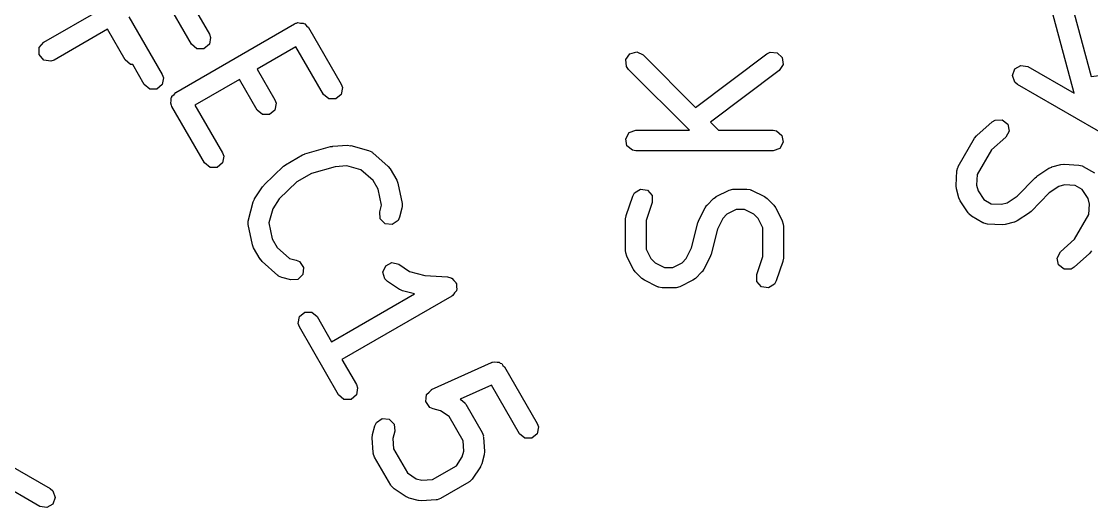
# Model space of a CAD drawing. Extents: x 2.56 to 3.74, y -2.92 to -1.81.
# Drawn here: x 2.8829 to 3.19, y -2.2698 to -2.1302 of the extents above; entities that cross this region are included whole.
import ezdxf

# ---------------------------------------------------------------- set-up
doc = ezdxf.new("R2010")
doc.units = 0
doc.header["$MEASUREMENT"] = 0
doc.layers.add('BLACK', color=7, linetype='CONTINUOUS')

msp = doc.modelspace()

# ---------------------------------------------------------------- linework, layer by layer
at = {"layer": 'BLACK', "linetype": 'CONTINUOUS'}
for p, q in [((2.92747, -2.11759), (2.93684, -2.13383)), ((2.93173, -2.13678), (2.92383, -2.1231)), ((2.88934, -2.1362), (2.9057, -2.12675)), ((3.18503, -2.15086), (3.17864, -2.12702)), ((3.18435, -2.12549), (3.18986, -2.14606)), ((2.91376, -2.12891), (2.92329, -2.14542)), ((2.92719, -2.15058), (2.96129, -2.1309)), ((2.96129, -2.1309), (2.96165, -2.13076)), ((2.96165, -2.13076), (2.96175, -2.13068)), ((2.96175, -2.13068), (2.96189, -2.13068)), ((2.96189, -2.13068), (2.96225, -2.13054)), ((2.96225, -2.13054), (2.96301, -2.13068)), ((2.96301, -2.13068), (2.96377, -2.13068)), ((2.96377, -2.13068), (2.96398, -2.13085)), ((2.96398, -2.13085), (2.96424, -2.1309)), ((2.96424, -2.1309), (2.96473, -2.13148)), ((2.90759, -2.13248), (2.89229, -2.14131)), ((2.91268, -2.14128), (2.90759, -2.13248)), ((2.93684, -2.13383), (2.93719, -2.13479)), ((2.96473, -2.13148), (2.96532, -2.13198)), ((2.96532, -2.13198), (2.9747, -2.14821)), ((2.88804, -2.13774), (2.88934, -2.1362)), ((2.93327, -2.13808), (2.93173, -2.13678)), ((2.93684, -2.13678), (2.93529, -2.13808)), ((2.93719, -2.13479), (2.93684, -2.13678)), ((2.88804, -2.13976), (2.88804, -2.13774)), ((2.88934, -2.14131), (2.88804, -2.13976)), ((2.93529, -2.13808), (2.93327, -2.13808)), ((2.96168, -2.13749), (2.95056, -2.14391)), ((2.96958, -2.15116), (2.96168, -2.13749)), ((3.05639, -2.14116), (3.05755, -2.1395)), ((3.05755, -2.1395), (3.0595, -2.13898)), ((3.0595, -2.13898), (3.06133, -2.13983)), ((3.06133, -2.13983), (3.07639, -2.15489)), ((3.07639, -2.15489), (3.09684, -2.13956)), ((3.09684, -2.13956), (3.09776, -2.13909)), ((3.09776, -2.13909), (3.09977, -2.1392)), ((3.09977, -2.1392), (3.10125, -2.14059)), ((2.89133, -2.14166), (2.88934, -2.14131)), ((2.89229, -2.14131), (2.89133, -2.14166)), ((2.91423, -2.14258), (2.91268, -2.14128)), ((2.91484, -2.14258), (2.91423, -2.14258)), ((2.91818, -2.14837), (2.91484, -2.14258)), ((3.05657, -2.14317), (3.05639, -2.14116)), ((3.05716, -2.14401), (3.05657, -2.14317)), ((3.10149, -2.14259), (3.10039, -2.14428)), ((3.10125, -2.14059), (3.10149, -2.14259)), ((3.16798, -2.14384), (3.16973, -2.14283)), ((3.16973, -2.14283), (3.17172, -2.14318)), ((3.17172, -2.14318), (3.18503, -2.15086)), ((3.18986, -2.14606), (3.21524, -2.14301)), ((2.92329, -2.14542), (2.92364, -2.14638)), ((2.92364, -2.14638), (2.92329, -2.14837)), ((2.95056, -2.14391), (2.95565, -2.15272)), ((3.07461, -2.16146), (3.05716, -2.14401)), ((3.10039, -2.14428), (3.08061, -2.15911)), ((3.16729, -2.14573), (3.16798, -2.14384)), ((3.16798, -2.14763), (3.16729, -2.14573)), ((2.91972, -2.14967), (2.91818, -2.14837)), ((2.92174, -2.14967), (2.91972, -2.14967)), ((2.92329, -2.14837), (2.92174, -2.14967)), ((2.94545, -2.14686), (2.9327, -2.15422)), ((2.95053, -2.15567), (2.94545, -2.14686)), ((2.9747, -2.14821), (2.97505, -2.14918)), ((2.97505, -2.14918), (2.9747, -2.15116)), ((3.16877, -2.14829), (3.16798, -2.14763)), ((3.20286, -2.16798), (3.16877, -2.14829)), ((2.92589, -2.15213), (2.92607, -2.15192)), ((2.92589, -2.15289), (2.92589, -2.15213)), ((2.92607, -2.15192), (2.92611, -2.15166)), ((2.92611, -2.15166), (2.9267, -2.15117)), ((2.9267, -2.15117), (2.92719, -2.15058)), ((2.95565, -2.15272), (2.956, -2.15368)), ((2.97113, -2.15246), (2.96958, -2.15116)), ((2.97315, -2.15246), (2.97113, -2.15246)), ((2.9747, -2.15116), (2.97315, -2.15246)), ((2.92576, -2.15365), (2.92589, -2.15289)), ((2.92589, -2.15402), (2.92576, -2.15365)), ((2.92589, -2.15415), (2.92589, -2.15402)), ((2.92598, -2.15425), (2.92589, -2.15415)), ((2.92611, -2.15461), (2.92598, -2.15425)), ((2.93549, -2.17085), (2.92611, -2.15461)), ((2.9327, -2.15422), (2.9406, -2.1679)), ((2.95208, -2.15697), (2.95053, -2.15567)), ((2.95565, -2.15567), (2.9541, -2.15697)), ((2.956, -2.15368), (2.95565, -2.15567)), ((2.9541, -2.15697), (2.95208, -2.15697)), ((3.16147, -2.15908), (3.16235, -2.15854)), ((3.16235, -2.15854), (3.16437, -2.15848)), ((3.16437, -2.15848), (3.16595, -2.15974)), ((3.05735, -2.16215), (3.05924, -2.16146)), ((3.05924, -2.16146), (3.07461, -2.16146)), ((3.08061, -2.15911), (3.08297, -2.16146)), ((3.08297, -2.16146), (3.09861, -2.16146)), ((3.09861, -2.16146), (3.09962, -2.16164)), ((3.09962, -2.16164), (3.10117, -2.16294)), ((3.15704, -2.16301), (3.16147, -2.15908)), ((3.16635, -2.16172), (3.16539, -2.16349)), ((3.16595, -2.15974), (3.16635, -2.16172)), ((3.05634, -2.1639), (3.05735, -2.16215)), ((3.05669, -2.16589), (3.05634, -2.1639)), ((3.10152, -2.16493), (3.10051, -2.16668)), ((3.10117, -2.16294), (3.10152, -2.16493)), ((3.15175, -2.17186), (3.15644, -2.16374)), ((3.15644, -2.16374), (3.15701, -2.16307)), ((3.15701, -2.16307), (3.15704, -2.16301)), ((3.16539, -2.16349), (3.16131, -2.16711)), ((2.9406, -2.1679), (2.94095, -2.16886)), ((2.96421, -2.16827), (2.97164, -2.16615)), ((2.97164, -2.16615), (2.97215, -2.1661)), ((2.97215, -2.1661), (2.97228, -2.16604)), ((2.97228, -2.16604), (2.97646, -2.16579)), ((2.97646, -2.16579), (2.97734, -2.16589)), ((2.97734, -2.16589), (2.97741, -2.16588)), ((2.97741, -2.16588), (2.98253, -2.16726)), ((2.98253, -2.16726), (2.98346, -2.16769)), ((2.98346, -2.16769), (2.98356, -2.16783)), ((2.98356, -2.16783), (2.98372, -2.1679)), ((2.98372, -2.1679), (2.98816, -2.17183)), ((3.05823, -2.16719), (3.05669, -2.16589)), ((3.05924, -2.16737), (3.05823, -2.16719)), ((3.09861, -2.16737), (3.05924, -2.16737)), ((3.10051, -2.16668), (3.09861, -2.16737)), ((3.16131, -2.16711), (3.15722, -2.17421)), ((2.93703, -2.17215), (2.93549, -2.17085)), ((2.9406, -2.17085), (2.93905, -2.17215)), ((2.94095, -2.16886), (2.9406, -2.17085)), ((2.95868, -2.17137), (2.96355, -2.16856)), ((2.96355, -2.16856), (2.9641, -2.16836)), ((2.9641, -2.16836), (2.96421, -2.16827)), ((3.18121, -2.1713), (3.18209, -2.17123)), ((3.18209, -2.17123), (3.18215, -2.17121)), ((3.18215, -2.17121), (3.18634, -2.17146)), ((2.93905, -2.17215), (2.93703, -2.17215)), ((2.95254, -2.17718), (2.9581, -2.1718)), ((2.9581, -2.1718), (2.95859, -2.17147)), ((2.95859, -2.17147), (2.95868, -2.17137)), ((2.96619, -2.17385), (2.96195, -2.1763)), ((2.97296, -2.17192), (2.96619, -2.17385)), ((2.97634, -2.17171), (2.97296, -2.17192)), ((2.98033, -2.17278), (2.97634, -2.17171)), ((2.98388, -2.17593), (2.98033, -2.17278)), ((2.98816, -2.17183), (2.98871, -2.17252)), ((2.98871, -2.17252), (2.98876, -2.17257)), ((2.98876, -2.17257), (2.99063, -2.17581)), ((3.15111, -2.17734), (3.15136, -2.17316)), ((3.15136, -2.17316), (3.1516, -2.17216)), ((3.1516, -2.17216), (3.15172, -2.17203)), ((3.15172, -2.17203), (3.15175, -2.17186)), ((3.15722, -2.17421), (3.15703, -2.17722)), ((3.17429, -2.17469), (3.17779, -2.17238)), ((3.17779, -2.17238), (3.1786, -2.17203)), ((3.1786, -2.17203), (3.17865, -2.17199)), ((3.17865, -2.17199), (3.18121, -2.1713)), ((3.18634, -2.17146), (3.18734, -2.1717)), ((3.18734, -2.1717), (3.18746, -2.17182)), ((3.18746, -2.17182), (3.18764, -2.17185)), ((3.18764, -2.17185), (3.19089, -2.17373)), ((2.95213, -2.17767), (2.95248, -2.1773)), ((2.95248, -2.1773), (2.95254, -2.17718)), ((2.96195, -2.1763), (2.95688, -2.1812)), ((2.98528, -2.17835), (2.98388, -2.17593)), ((2.99063, -2.17581), (2.99093, -2.17664)), ((2.99093, -2.17664), (2.99097, -2.1767)), ((2.99097, -2.1767), (2.99216, -2.18251)), ((3.15113, -2.17741), (3.15111, -2.17734)), ((3.15703, -2.17722), (3.15747, -2.17885)), ((3.16865, -2.18042), (3.1738, -2.1751)), ((3.1738, -2.1751), (3.17421, -2.1748)), ((3.17421, -2.1748), (3.17429, -2.17469)), ((3.18228, -2.17713), (3.18064, -2.17757)), ((3.18529, -2.17731), (3.18228, -2.17713)), ((3.18733, -2.17849), (3.18529, -2.17731)), ((2.94982, -2.18117), (2.95213, -2.17767)), ((2.98623, -2.18301), (2.98528, -2.17835)), ((3.05644, -2.18598), (3.05832, -2.18036)), ((3.05832, -2.18036), (3.05881, -2.17945)), ((3.05881, -2.17945), (3.06053, -2.1784)), ((3.06053, -2.1784), (3.06253, -2.17869)), ((3.06253, -2.17869), (3.06387, -2.1802)), ((3.06387, -2.1802), (3.06392, -2.18222)), ((3.0823, -2.18052), (3.08605, -2.17865)), ((3.08605, -2.17865), (3.08703, -2.17836)), ((3.08703, -2.17836), (3.0872, -2.1784)), ((3.0872, -2.1784), (3.08737, -2.17834)), ((3.08737, -2.17834), (3.09112, -2.17834)), ((3.09112, -2.17834), (3.09213, -2.17852)), ((3.09213, -2.17852), (3.09226, -2.17863)), ((3.09226, -2.17863), (3.09244, -2.17865)), ((3.09244, -2.17865), (3.09619, -2.18052)), ((3.15121, -2.17828), (3.15113, -2.17741)), ((3.15189, -2.18085), (3.15121, -2.17828)), ((3.15747, -2.17885), (3.15913, -2.18137)), ((3.16582, -2.18229), (3.16865, -2.18042)), ((3.17782, -2.17944), (3.17267, -2.18476)), ((3.18064, -2.17757), (3.17782, -2.17944)), ((3.18899, -2.18101), (3.18733, -2.17849)), ((2.94806, -2.18716), (2.94944, -2.18203)), ((2.94944, -2.18203), (2.94981, -2.18123)), ((2.94981, -2.18123), (2.94982, -2.18117)), ((2.95688, -2.1812), (2.95502, -2.18402)), ((2.98572, -2.18489), (2.98623, -2.18301)), ((2.99218, -2.18353), (2.9921, -2.18369)), ((2.99216, -2.18251), (2.99218, -2.18353)), ((3.06392, -2.18222), (3.0622, -2.18739)), ((3.0791, -2.18372), (3.07963, -2.18301)), ((3.07963, -2.18301), (3.07965, -2.18295)), ((3.07965, -2.18295), (3.08153, -2.18108)), ((3.08153, -2.18108), (3.08225, -2.18057)), ((3.08225, -2.18057), (3.0823, -2.18052)), ((3.09619, -2.18052), (3.09689, -2.18105)), ((3.09689, -2.18105), (3.09695, -2.18108)), ((3.09695, -2.18108), (3.09883, -2.18295)), ((3.09883, -2.18295), (3.09933, -2.18367)), ((3.15193, -2.1809), (3.15189, -2.18085)), ((3.15228, -2.18171), (3.15193, -2.1809)), ((3.15459, -2.18521), (3.15228, -2.18171)), ((3.15913, -2.18137), (3.16117, -2.18255)), ((3.16117, -2.18255), (3.16418, -2.18273)), ((3.16418, -2.18273), (3.16582, -2.18229)), ((3.18943, -2.18264), (3.18899, -2.18101)), ((3.18925, -2.18565), (3.18943, -2.18264)), ((2.95502, -2.18402), (2.95395, -2.18801)), ((2.9859, -2.18691), (2.98572, -2.18489)), ((2.99143, -2.18642), (2.99099, -2.18735)), ((2.99211, -2.18386), (2.99143, -2.18642)), ((2.9921, -2.18369), (2.99211, -2.18386)), ((3.05629, -2.18691), (3.05645, -2.18604)), ((3.05645, -2.18604), (3.05644, -2.18598)), ((3.07723, -2.18747), (3.0791, -2.18372)), ((3.08537, -2.18559), (3.08417, -2.18679)), ((3.08806, -2.18424), (3.08537, -2.18559)), ((3.09042, -2.18424), (3.08806, -2.18424)), ((3.09312, -2.18559), (3.09042, -2.18424)), ((3.09431, -2.18679), (3.09312, -2.18559)), ((3.09933, -2.18367), (3.09938, -2.18372)), ((3.09938, -2.18372), (3.10126, -2.18747)), ((3.15473, -2.18531), (3.15459, -2.18521)), ((3.15479, -2.18548), (3.15473, -2.18531)), ((3.15558, -2.18614), (3.15479, -2.18548)), ((3.15882, -2.18801), (3.15558, -2.18614)), ((3.17217, -2.18517), (3.16867, -2.18748)), ((3.17226, -2.18506), (3.17217, -2.18517)), ((3.17267, -2.18476), (3.17226, -2.18506)), ((3.18515, -2.19275), (3.18925, -2.18565)), ((2.94799, -2.18749), (2.94808, -2.18733)), ((2.94802, -2.18851), (2.94799, -2.18749)), ((2.94921, -2.19432), (2.94802, -2.18851)), ((2.94808, -2.18733), (2.94806, -2.18716)), ((2.95395, -2.18801), (2.9549, -2.19267)), ((2.98733, -2.18833), (2.9859, -2.18691)), ((2.98934, -2.18851), (2.98733, -2.18833)), ((2.99099, -2.18735), (2.98934, -2.18851)), ((3.05629, -2.19629), (3.05629, -2.18691)), ((3.0622, -2.18739), (3.0622, -2.19559)), ((3.07521, -2.19526), (3.077, -2.18807)), ((3.077, -2.18807), (3.07721, -2.18761)), ((3.07721, -2.18761), (3.07723, -2.18747)), ((3.08417, -2.18679), (3.08265, -2.18982)), ((3.09566, -2.18949), (3.09431, -2.18679)), ((3.09566, -2.19768), (3.09566, -2.18949)), ((3.10126, -2.18747), (3.10155, -2.18845)), ((3.10155, -2.18845), (3.10151, -2.18862)), ((3.10151, -2.18862), (3.10157, -2.18879)), ((3.10157, -2.18879), (3.10157, -2.19816)), ((3.159, -2.18804), (3.15882, -2.18801)), ((3.15913, -2.18816), (3.159, -2.18804)), ((3.16012, -2.1884), (3.15913, -2.18816)), ((3.16431, -2.18865), (3.16012, -2.1884)), ((3.16437, -2.18863), (3.16431, -2.18865)), ((3.16525, -2.18856), (3.16437, -2.18863)), ((3.16781, -2.18787), (3.16525, -2.18856)), ((3.16786, -2.18783), (3.16781, -2.18787)), ((3.16867, -2.18748), (3.16786, -2.18783)), ((2.9549, -2.19267), (2.9563, -2.19508)), ((3.08265, -2.18982), (3.08086, -2.197)), ((3.18107, -2.19637), (3.18515, -2.19275)), ((2.94924, -2.19437), (2.94921, -2.19432)), ((2.94955, -2.1952), (2.94924, -2.19437)), ((2.95142, -2.19845), (2.94955, -2.1952)), ((2.9563, -2.19508), (2.95985, -2.19824)), ((3.0622, -2.19559), (3.06355, -2.19829)), ((3.07369, -2.19829), (3.07521, -2.19526)), ((2.95147, -2.19849), (2.95142, -2.19845)), ((2.95202, -2.19918), (2.95147, -2.19849)), ((2.95985, -2.19824), (2.96174, -2.19874)), ((2.96174, -2.19874), (2.96267, -2.19918)), ((3.05635, -2.19645), (3.05629, -2.19629)), ((3.05631, -2.19663), (3.05635, -2.19645)), ((3.0566, -2.19761), (3.05631, -2.19663)), ((3.05848, -2.20136), (3.0566, -2.19761)), ((3.06355, -2.19829), (3.06474, -2.19949)), ((3.07249, -2.19949), (3.07369, -2.19829)), ((3.08063, -2.19761), (3.07876, -2.20136)), ((3.08065, -2.19747), (3.08063, -2.19761)), ((3.08086, -2.197), (3.08065, -2.19747)), ((3.09394, -2.20285), (3.09566, -2.19768)), ((3.10157, -2.19816), (3.10141, -2.19903)), ((3.18011, -2.19814), (3.18107, -2.19637)), ((3.18052, -2.20012), (3.18011, -2.19814)), ((3.18943, -2.19685), (3.18499, -2.20079)), ((3.18946, -2.1968), (3.18943, -2.19685)), ((3.19002, -2.19612), (3.18946, -2.1968)), ((2.95645, -2.20312), (2.95202, -2.19918)), ((2.96267, -2.19918), (2.96383, -2.20083)), ((2.96383, -2.20083), (2.96365, -2.20284)), ((2.98663, -2.20222), (2.98744, -2.20037)), ((2.98744, -2.20037), (2.98924, -2.19946)), ((2.98924, -2.19946), (2.99121, -2.19993)), ((2.99121, -2.19993), (2.99431, -2.20198)), ((3.05853, -2.2014), (3.05848, -2.20136)), ((3.05903, -2.20213), (3.05853, -2.2014)), ((3.06474, -2.19949), (3.06744, -2.20083)), ((3.06744, -2.20083), (3.0698, -2.20083)), ((3.0698, -2.20083), (3.07249, -2.19949)), ((3.07876, -2.20136), (3.07823, -2.20207)), ((3.10142, -2.1991), (3.09954, -2.20472)), ((3.10141, -2.19903), (3.10142, -2.1991)), ((3.1821, -2.20138), (3.18052, -2.20012)), ((3.18412, -2.20132), (3.1821, -2.20138)), ((3.18499, -2.20079), (3.18412, -2.20132)), ((2.95662, -2.20318), (2.95645, -2.20312)), ((2.95672, -2.20333), (2.95662, -2.20318)), ((2.95765, -2.20376), (2.95672, -2.20333)), ((2.96021, -2.20445), (2.95765, -2.20376)), ((2.96222, -2.20427), (2.96021, -2.20445)), ((2.96365, -2.20284), (2.96222, -2.20427)), ((2.98721, -2.20416), (2.98663, -2.20222)), ((2.98795, -2.20486), (2.98721, -2.20416)), ((2.99145, -2.20717), (2.98795, -2.20486)), ((2.99431, -2.20198), (2.99868, -2.20315)), ((2.99868, -2.20315), (3.00514, -2.20357)), ((3.00514, -2.20357), (3.00613, -2.20381)), ((3.00613, -2.20381), (3.00626, -2.20393)), ((3.00626, -2.20393), (3.00642, -2.20396)), ((3.00642, -2.20396), (3.00697, -2.20461)), ((3.00697, -2.20461), (3.00759, -2.20521)), ((3.06091, -2.204), (3.05903, -2.20213)), ((3.06096, -2.20403), (3.06091, -2.204)), ((3.06167, -2.20455), (3.06096, -2.20403)), ((3.06542, -2.20643), (3.06167, -2.20455)), ((3.07556, -2.20455), (3.07181, -2.20643)), ((3.07561, -2.20451), (3.07556, -2.20455)), ((3.07633, -2.204), (3.07561, -2.20451)), ((3.07821, -2.20213), (3.07633, -2.204)), ((3.07823, -2.20207), (3.07821, -2.20213)), ((3.09399, -2.20487), (3.09394, -2.20285)), ((3.09533, -2.20638), (3.09399, -2.20487)), ((3.09954, -2.20472), (3.09905, -2.20562)), ((2.99151, -2.20719), (2.99145, -2.20717)), ((2.99231, -2.20756), (2.99151, -2.20719)), ((2.99567, -2.20846), (2.99231, -2.20756)), ((3.00772, -2.20752), (3.00717, -2.20818)), ((3.00759, -2.20521), (3.00761, -2.20537)), ((3.00761, -2.20537), (3.00772, -2.2055)), ((3.00772, -2.2055), (3.00772, -2.20636)), ((3.00772, -2.20636), (3.00782, -2.20721)), ((3.00782, -2.20721), (3.00772, -2.20735)), ((3.00772, -2.20735), (3.00772, -2.20752)), ((3.0656, -2.20645), (3.06542, -2.20643)), ((3.06573, -2.20656), (3.0656, -2.20645)), ((3.06674, -2.20674), (3.06573, -2.20656)), ((3.07049, -2.20674), (3.06674, -2.20674)), ((3.07066, -2.20668), (3.07049, -2.20674)), ((3.07083, -2.20672), (3.07066, -2.20668)), ((3.07181, -2.20643), (3.07083, -2.20672)), ((3.09733, -2.20668), (3.09533, -2.20638)), ((3.09905, -2.20562), (3.09733, -2.20668)), ((2.97193, -2.22217), (2.99567, -2.20846)), ((3.00642, -2.20907), (2.97488, -2.22728)), ((3.00653, -2.20894), (3.00642, -2.20907)), ((3.0067, -2.20889), (3.00653, -2.20894)), ((3.00717, -2.20818), (3.0067, -2.20889)), ((2.96267, -2.21498), (2.96422, -2.21368)), ((2.96422, -2.21368), (2.96624, -2.21368)), ((2.96624, -2.21368), (2.96778, -2.21498)), ((2.96232, -2.21697), (2.96267, -2.21498)), ((2.96267, -2.21793), (2.96232, -2.21697)), ((2.96778, -2.21498), (2.97193, -2.22217)), ((2.97392, -2.23742), (2.96267, -2.21793)), ((2.97488, -2.22728), (2.97903, -2.23446)), ((3.00062, -2.23593), (3.01779, -2.22818)), ((3.01779, -2.22818), (3.01794, -2.22814)), ((3.01794, -2.22814), (3.018, -2.22809)), ((3.018, -2.22809), (3.01812, -2.22809)), ((3.01812, -2.22809), (3.01879, -2.22792)), ((3.01879, -2.22792), (3.01939, -2.22809)), ((3.01939, -2.22809), (3.02002, -2.22809)), ((3.02002, -2.22809), (3.02033, -2.22836)), ((3.02033, -2.22836), (3.02073, -2.22847)), ((3.02073, -2.22847), (3.02108, -2.22899)), ((3.02108, -2.22899), (3.02156, -2.22939)), ((3.02156, -2.22939), (3.03094, -2.24563)), ((2.97903, -2.23446), (2.97938, -2.23543)), ((2.97938, -2.23543), (2.97903, -2.23742)), ((3.01779, -2.23466), (3.00884, -2.2387)), ((3.02582, -2.24858), (3.01779, -2.23466)), ((2.97547, -2.23872), (2.97392, -2.23742)), ((2.97749, -2.23872), (2.97547, -2.23872)), ((2.97903, -2.23742), (2.97749, -2.23872)), ((2.99897, -2.23935), (2.99907, -2.23836)), ((2.99907, -2.23836), (2.99916, -2.23737)), ((2.99916, -2.23737), (2.99917, -2.23736)), ((2.99917, -2.23734), (2.99988, -2.23664)), ((2.99917, -2.23736), (2.99917, -2.23734)), ((2.99988, -2.23664), (3.00059, -2.23594)), ((3.00059, -2.23594), (3.00061, -2.23594)), ((3.00061, -2.23594), (3.00062, -2.23593)), ((3.00884, -2.2387), (3.00952, -2.23915)), ((2.99898, -2.23936), (2.99897, -2.23935)), ((2.99898, -2.23938), (2.99898, -2.23936)), ((2.99955, -2.2402), (2.99898, -2.23938)), ((3.00011, -2.24102), (2.99955, -2.2402)), ((3.00013, -2.24102), (3.00011, -2.24102)), ((3.00014, -2.24104), (3.00013, -2.24102)), ((3.00107, -2.24147), (3.00014, -2.24104)), ((3.00317, -2.24203), (3.00107, -2.24147)), ((3.00952, -2.23915), (3.01026, -2.23986)), ((3.01026, -2.23986), (3.01032, -2.24002)), ((3.01032, -2.24002), (3.01045, -2.24014)), ((3.01045, -2.24014), (3.01514, -2.24826)), ((2.9848, -2.24536), (2.98646, -2.2442)), ((2.98646, -2.2442), (2.98847, -2.24438)), ((2.98847, -2.24438), (2.9899, -2.24581)), ((3.00568, -2.24369), (3.00317, -2.24203)), ((3.00967, -2.25061), (3.00568, -2.24369)), ((2.98368, -2.24885), (2.98437, -2.24629)), ((2.98437, -2.24629), (2.9848, -2.24536)), ((2.99007, -2.24782), (2.98951, -2.24992)), ((2.9899, -2.24581), (2.99007, -2.24782)), ((3.03094, -2.24563), (3.03129, -2.24659)), ((3.03129, -2.24659), (3.03094, -2.24858)), ((2.98359, -2.24979), (2.98369, -2.24892)), ((2.98384, -2.25398), (2.98359, -2.24979)), ((2.98369, -2.24892), (2.98368, -2.24885)), ((2.98951, -2.24992), (2.98969, -2.25293)), ((3.00986, -2.25362), (3.00967, -2.25061)), ((3.01514, -2.24826), (3.01549, -2.24922)), ((3.01549, -2.24922), (3.01546, -2.24939)), ((3.01546, -2.24939), (3.01553, -2.24956)), ((3.01553, -2.24956), (3.01578, -2.25374)), ((3.02737, -2.24988), (3.02582, -2.24858)), ((3.02939, -2.24988), (3.02737, -2.24988)), ((3.03094, -2.24858), (3.02939, -2.24988)), ((2.98391, -2.25414), (2.98384, -2.25398)), ((2.98388, -2.25431), (2.98391, -2.25414)), ((2.98969, -2.25293), (2.99368, -2.25984)), ((3.00942, -2.25525), (3.00986, -2.25362)), ((3.01578, -2.25374), (3.01568, -2.25462)), ((2.8749, -2.25496), (2.89113, -2.26434)), ((2.98423, -2.25528), (2.98388, -2.25431)), ((2.98892, -2.26339), (2.98423, -2.25528)), ((3.00776, -2.25777), (3.00942, -2.25525)), ((3.015, -2.25724), (3.01462, -2.25804)), ((3.01568, -2.25468), (3.015, -2.25724)), ((3.01568, -2.25462), (3.01568, -2.25468)), ((2.99368, -2.25984), (2.9962, -2.2615)), ((3.00084, -2.26176), (3.00776, -2.25777)), ((3.01461, -2.25811), (3.0123, -2.2616)), ((3.01462, -2.25804), (3.01461, -2.25811)), ((2.88818, -2.26945), (2.8745, -2.26155)), ((2.98905, -2.26351), (2.98892, -2.26339)), ((2.9962, -2.2615), (2.99783, -2.26194)), ((2.99783, -2.26194), (3.00084, -2.26176)), ((3.01131, -2.26253), (3.00319, -2.26722)), ((3.01143, -2.2624), (3.01131, -2.26253)), ((3.01159, -2.26235), (3.01143, -2.2624)), ((3.0123, -2.2616), (3.01159, -2.26235)), ((2.89113, -2.26434), (2.89192, -2.265)), ((2.89192, -2.265), (2.89261, -2.26689)), ((2.9891, -2.26368), (2.98905, -2.26351)), ((2.98985, -2.26438), (2.9891, -2.26368)), ((2.99334, -2.26669), (2.98985, -2.26438)), ((2.89017, -2.2698), (2.88818, -2.26945)), ((2.89192, -2.26879), (2.89017, -2.2698)), ((2.89261, -2.26689), (2.89192, -2.26879)), ((2.99341, -2.26671), (2.99334, -2.26669)), ((2.99421, -2.26708), (2.99341, -2.26671)), ((2.99677, -2.26777), (2.99421, -2.26708)), ((2.99683, -2.26776), (2.99677, -2.26777)), ((2.99771, -2.26786), (2.99683, -2.26776)), ((3.00189, -2.26761), (2.99771, -2.26786)), ((3.00206, -2.26754), (3.00189, -2.26761)), ((3.00223, -2.26757), (3.00206, -2.26754)), ((3.00319, -2.26722), (3.00223, -2.26757))]:
    msp.add_line(p, q, dxfattribs=at)

doc.saveas('drawing.dxf')
